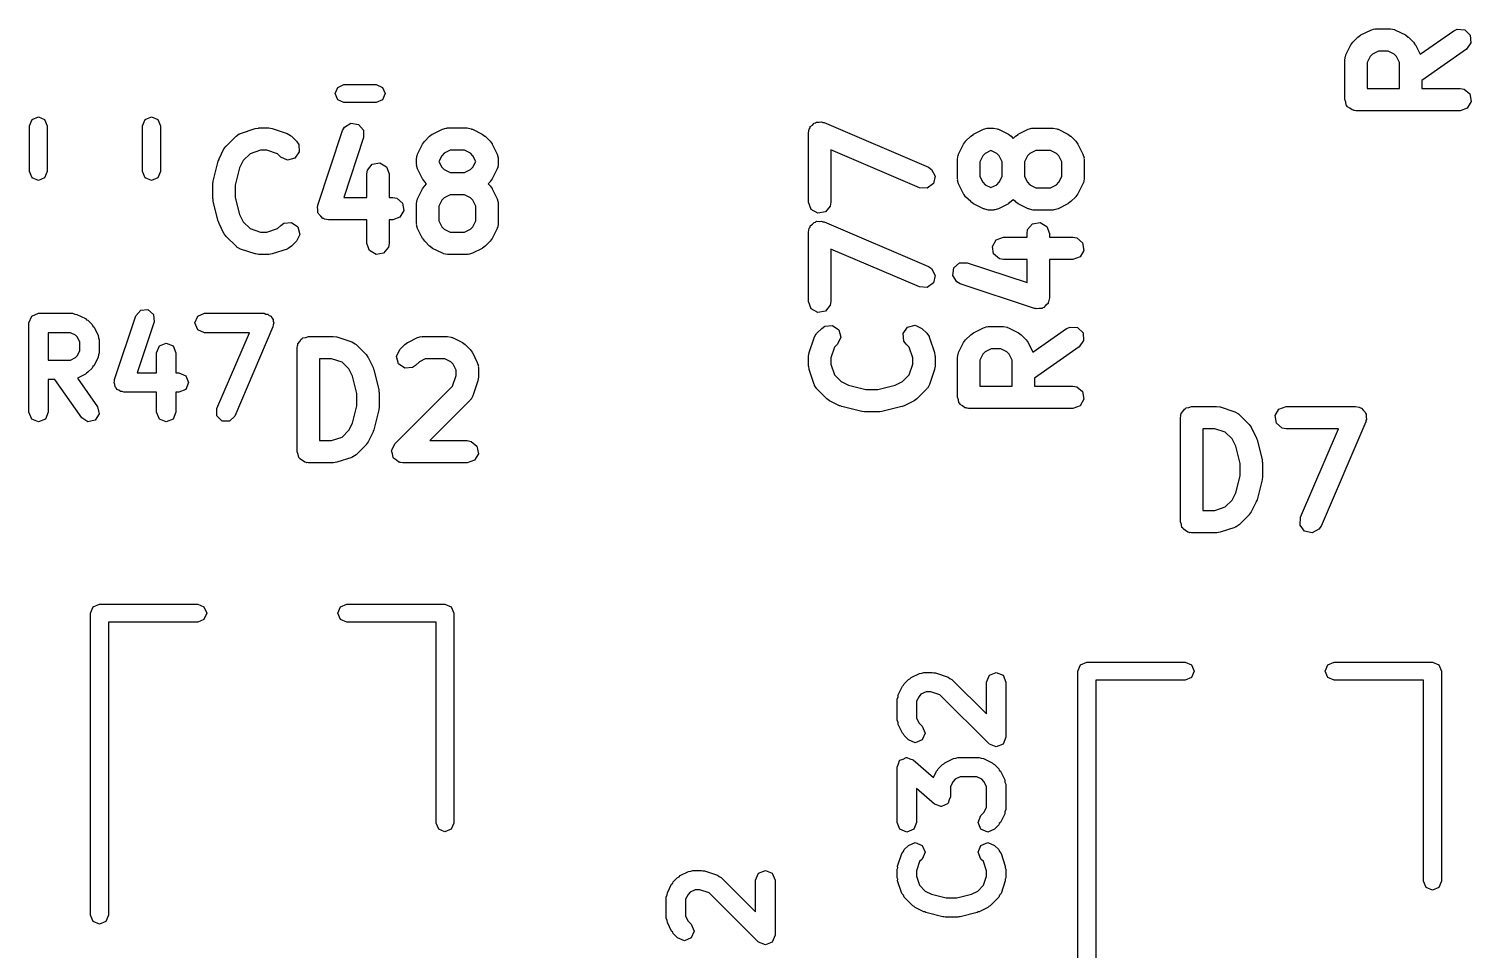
# Model space of a CAD drawing. Extents: x 72 to 186, y -144 to -85.
# Drawn here: x 131.71 to 141.39, y -106.96 to -100.78 of the extents above; entities that cross this region are included whole.
import ezdxf

# ---------------------------------------------------------------- set-up
doc = ezdxf.new("R2010")
doc.units = 0
doc.layers.add('BLACK', color=7, linetype='CONTINUOUS')

msp = doc.modelspace()

# ---------------------------------------------------------------- linework, layer by layer
at = {"layer": 'BLACK', "linetype": 'CONTINUOUS'}
for p, q in [((140.649, -100.816), (140.716, -100.783)), ((140.716, -100.783), (140.741, -100.775)), ((140.741, -100.775), (140.745, -100.777)), ((140.745, -100.777), (140.749, -100.775)), ((140.749, -100.775), (140.849, -100.775)), ((140.849, -100.775), (140.875, -100.78)), ((140.875, -100.78), (140.878, -100.782)), ((140.878, -100.782), (140.883, -100.783)), ((140.883, -100.783), (140.95, -100.816)), ((141.048, -100.946), (141.273, -100.789)), ((141.273, -100.789), (141.297, -100.778)), ((141.297, -100.778), (141.348, -100.782)), ((141.348, -100.782), (141.384, -100.818)), ((140.549, -100.95), (140.582, -100.883)), ((140.582, -100.883), (140.596, -100.865)), ((140.596, -100.864), (140.63, -100.83)), ((140.596, -100.865), (140.596, -100.864)), ((140.63, -100.83), (140.648, -100.817)), ((140.648, -100.817), (140.649, -100.816)), ((140.95, -100.816), (140.968, -100.83)), ((140.968, -100.83), (140.969, -100.83)), ((140.969, -100.83), (141.002, -100.864)), ((141.002, -100.864), (141.015, -100.882)), ((141.015, -100.882), (141.016, -100.883)), ((141.016, -100.883), (141.048, -100.946)), ((141.388, -100.869), (141.359, -100.911)), ((141.384, -100.818), (141.388, -100.869)), ((140.541, -100.983), (140.546, -100.958)), ((140.541, -101.25), (140.541, -100.983)), ((140.546, -100.958), (140.548, -100.954)), ((140.548, -100.954), (140.549, -100.95)), ((140.711, -100.961), (140.691, -101.001)), ((140.691, -101.001), (140.691, -101.175)), ((140.727, -100.945), (140.711, -100.961)), ((140.767, -100.925), (140.727, -100.945)), ((140.832, -100.925), (140.767, -100.925)), ((140.872, -100.945), (140.832, -100.925)), ((140.888, -100.961), (140.872, -100.945)), ((140.908, -101.001), (140.888, -100.961)), ((140.908, -101.175), (140.908, -101.001)), ((141.359, -100.911), (141.058, -101.122)), ((133.762, -101.21), (133.78, -101.168)), ((133.78, -101.168), (133.822, -101.15)), ((133.822, -101.15), (134.038, -101.15)), ((134.038, -101.15), (134.08, -101.168)), ((134.08, -101.168), (134.098, -101.21)), ((140.691, -101.175), (140.908, -101.175)), ((141.058, -101.122), (141.058, -101.175)), ((141.058, -101.175), (141.316, -101.175)), ((141.316, -101.175), (141.342, -101.18)), ((141.342, -101.18), (141.381, -101.212)), ((133.78, -101.252), (133.762, -101.21)), ((133.822, -101.27), (133.78, -101.252)), ((134.038, -101.27), (133.822, -101.27)), ((134.08, -101.252), (134.038, -101.27)), ((134.098, -101.21), (134.08, -101.252)), ((140.548, -101.268), (140.541, -101.25)), ((140.551, -101.287), (140.548, -101.268)), ((140.556, -101.292), (140.551, -101.287)), ((140.559, -101.298), (140.556, -101.292)), ((141.39, -101.263), (141.364, -101.307)), ((141.381, -101.212), (141.39, -101.263)), ((131.71, -101.426), (131.728, -101.384)), ((131.728, -101.384), (131.77, -101.366)), ((131.77, -101.366), (131.812, -101.384)), ((131.812, -101.384), (131.83, -101.426)), ((132.47, -101.426), (132.488, -101.384)), ((132.488, -101.384), (132.53, -101.366)), ((132.53, -101.366), (132.572, -101.384)), ((132.572, -101.384), (132.59, -101.426)), ((140.575, -101.308), (140.559, -101.298)), ((140.59, -101.32), (140.575, -101.308)), ((140.6, -101.322), (140.59, -101.32)), ((140.603, -101.324), (140.6, -101.322)), ((140.606, -101.323), (140.603, -101.324)), ((140.616, -101.325), (140.606, -101.323)), ((141.316, -101.325), (140.616, -101.325)), ((141.364, -101.307), (141.316, -101.325)), ((131.71, -101.734), (131.71, -101.426)), ((131.83, -101.426), (131.83, -101.734)), ((132.47, -101.734), (132.47, -101.426)), ((132.59, -101.426), (132.59, -101.734)), ((133.097, -101.496), (133.118, -101.481)), ((133.118, -101.481), (133.123, -101.481)), ((133.123, -101.481), (133.126, -101.478)), ((133.126, -101.478), (133.226, -101.445)), ((133.226, -101.445), (133.248, -101.442)), ((133.248, -101.442), (133.25, -101.441)), ((133.25, -101.441), (133.317, -101.441)), ((133.317, -101.441), (133.339, -101.445)), ((133.339, -101.445), (133.34, -101.445)), ((133.34, -101.445), (133.44, -101.478)), ((133.44, -101.478), (133.463, -101.491)), ((133.646, -101.959), (133.812, -101.459)), ((133.812, -101.459), (133.825, -101.436)), ((133.825, -101.436), (133.868, -101.409)), ((133.868, -101.409), (133.919, -101.417)), ((133.919, -101.417), (133.953, -101.455)), ((133.953, -101.455), (133.954, -101.506)), ((134.397, -101.496), (134.415, -101.483)), ((134.415, -101.483), (134.416, -101.482)), ((134.416, -101.482), (134.483, -101.449)), ((134.483, -101.449), (134.508, -101.442)), ((134.508, -101.442), (134.512, -101.443)), ((134.512, -101.443), (134.517, -101.441)), ((134.517, -101.441), (134.65, -101.441)), ((134.65, -101.441), (134.676, -101.446)), ((134.676, -101.446), (134.679, -101.448)), ((134.679, -101.448), (134.684, -101.449)), ((134.684, -101.449), (134.75, -101.482)), ((134.75, -101.482), (134.768, -101.496)), ((136.941, -101.473), (136.946, -101.448)), ((136.941, -101.94), (136.941, -101.473)), ((136.946, -101.448), (136.951, -101.441)), ((136.951, -101.441), (136.953, -101.432)), ((136.953, -101.432), (136.967, -101.422)), ((136.967, -101.422), (136.979, -101.408)), ((136.979, -101.408), (136.987, -101.407)), ((136.987, -101.407), (136.994, -101.402)), ((136.994, -101.402), (137.012, -101.403)), ((137.012, -101.403), (137.029, -101.399)), ((137.029, -101.399), (137.037, -101.404)), ((137.037, -101.404), (137.046, -101.404)), ((137.046, -101.404), (137.746, -101.704)), ((138.03, -101.497), (138.048, -101.484)), ((138.048, -101.484), (138.049, -101.483)), ((138.049, -101.483), (138.116, -101.45)), ((138.116, -101.45), (138.141, -101.442)), ((138.141, -101.442), (138.145, -101.443)), ((138.145, -101.443), (138.149, -101.442)), ((138.149, -101.442), (138.183, -101.442)), ((138.183, -101.442), (138.208, -101.446)), ((138.208, -101.446), (138.212, -101.449)), ((138.212, -101.449), (138.216, -101.45)), ((138.216, -101.45), (138.283, -101.483)), ((138.283, -101.483), (138.301, -101.496)), ((138.33, -101.497), (138.348, -101.484)), ((138.348, -101.484), (138.349, -101.483)), ((138.349, -101.483), (138.416, -101.45)), ((138.416, -101.45), (138.441, -101.442)), ((138.441, -101.442), (138.445, -101.443)), ((138.445, -101.443), (138.449, -101.442)), ((138.449, -101.442), (138.583, -101.442)), ((138.583, -101.442), (138.608, -101.446)), ((138.608, -101.446), (138.612, -101.449)), ((138.612, -101.449), (138.616, -101.45)), ((138.616, -101.45), (138.683, -101.483)), ((138.683, -101.483), (138.701, -101.496)), ((132.983, -101.649), (133.016, -101.582)), ((133.016, -101.582), (133.03, -101.564)), ((133.03, -101.563), (133.097, -101.496)), ((133.03, -101.564), (133.03, -101.563)), ((133.463, -101.491), (133.466, -101.494)), ((133.466, -101.494), (133.47, -101.496)), ((133.47, -101.496), (133.503, -101.53)), ((133.503, -101.53), (133.518, -101.551)), ((133.518, -101.551), (133.522, -101.602)), ((133.954, -101.506), (133.821, -101.908)), ((134.316, -101.616), (134.35, -101.549)), ((134.35, -101.549), (134.363, -101.531)), ((134.363, -101.531), (134.364, -101.53)), ((134.364, -101.53), (134.397, -101.496)), ((134.768, -101.496), (134.77, -101.496)), ((134.77, -101.496), (134.803, -101.53)), ((134.803, -101.53), (134.816, -101.548)), ((134.816, -101.548), (134.817, -101.549)), ((134.817, -101.549), (134.85, -101.616)), ((137.949, -101.616), (137.982, -101.55)), ((137.982, -101.55), (137.996, -101.532)), ((137.996, -101.53), (138.03, -101.497)), ((137.996, -101.532), (137.996, -101.53)), ((138.301, -101.496), (138.302, -101.497)), ((138.302, -101.497), (138.316, -101.511)), ((138.316, -101.511), (138.33, -101.497)), ((138.701, -101.496), (138.702, -101.497)), ((138.702, -101.497), (138.736, -101.53)), ((138.736, -101.53), (138.749, -101.549)), ((138.749, -101.549), (138.75, -101.55)), ((138.75, -101.55), (138.783, -101.616)), ((132.944, -101.798), (132.977, -101.665)), ((132.977, -101.665), (132.983, -101.653)), ((132.983, -101.653), (132.983, -101.649)), ((133.145, -101.66), (133.121, -101.709)), ((133.191, -101.615), (133.145, -101.66)), ((133.262, -101.591), (133.191, -101.615)), ((133.304, -101.591), (133.262, -101.591)), ((133.376, -101.615), (133.304, -101.591)), ((133.397, -101.636), (133.376, -101.615)), ((133.443, -101.657), (133.397, -101.636)), ((133.493, -101.644), (133.443, -101.657)), ((133.522, -101.602), (133.493, -101.644)), ((134.012, -101.684), (134.063, -101.676)), ((134.063, -101.676), (134.107, -101.701)), ((134.308, -101.649), (134.313, -101.624)), ((134.308, -101.683), (134.308, -101.649)), ((134.313, -101.624), (134.316, -101.62)), ((134.316, -101.62), (134.316, -101.616)), ((134.478, -101.627), (134.459, -101.666)), ((134.459, -101.666), (134.478, -101.705)), ((134.494, -101.611), (134.478, -101.627)), ((134.534, -101.591), (134.494, -101.611)), ((134.632, -101.591), (134.534, -101.591)), ((134.672, -101.611), (134.632, -101.591)), ((134.688, -101.627), (134.672, -101.611)), ((134.708, -101.666), (134.688, -101.627)), ((134.688, -101.705), (134.708, -101.666)), ((134.85, -101.616), (134.858, -101.641)), ((134.858, -101.641), (134.857, -101.645)), ((134.857, -101.645), (134.858, -101.649)), ((134.858, -101.649), (134.858, -101.683)), ((137.686, -101.842), (137.091, -101.587)), ((137.091, -101.587), (137.091, -101.94)), ((137.941, -101.65), (137.946, -101.624)), ((137.941, -101.783), (137.941, -101.65)), ((137.946, -101.624), (137.948, -101.621)), ((137.948, -101.621), (137.949, -101.616)), ((138.111, -101.628), (138.091, -101.668)), ((138.091, -101.668), (138.091, -101.766)), ((138.127, -101.612), (138.111, -101.628)), ((138.166, -101.592), (138.127, -101.612)), ((138.205, -101.612), (138.166, -101.592)), ((138.221, -101.628), (138.205, -101.612)), ((138.241, -101.668), (138.221, -101.628)), ((138.241, -101.766), (138.241, -101.668)), ((138.411, -101.628), (138.391, -101.668)), ((138.391, -101.668), (138.391, -101.766)), ((138.427, -101.612), (138.411, -101.628)), ((138.467, -101.592), (138.427, -101.612)), ((138.565, -101.592), (138.467, -101.592)), ((138.605, -101.612), (138.565, -101.592)), ((138.621, -101.628), (138.605, -101.612)), ((138.641, -101.668), (138.621, -101.628)), ((138.641, -101.766), (138.641, -101.668)), ((138.783, -101.616), (138.791, -101.641)), ((138.791, -101.641), (138.789, -101.646)), ((138.789, -101.646), (138.791, -101.65)), ((138.791, -101.65), (138.791, -101.783)), ((131.728, -101.776), (131.71, -101.734)), ((131.77, -101.794), (131.728, -101.776)), ((131.812, -101.776), (131.77, -101.794)), ((131.83, -101.734), (131.812, -101.776)), ((132.488, -101.776), (132.47, -101.734)), ((132.53, -101.794), (132.488, -101.776)), ((132.572, -101.776), (132.53, -101.794)), ((132.59, -101.734), (132.572, -101.776)), ((133.121, -101.709), (133.092, -101.825)), ((133.975, -101.749), (133.98, -101.724)), ((133.975, -101.908), (133.975, -101.749)), ((133.98, -101.724), (134.012, -101.684)), ((134.107, -101.701), (134.125, -101.749)), ((134.125, -101.749), (134.125, -101.908)), ((134.31, -101.687), (134.308, -101.683)), ((134.309, -101.691), (134.31, -101.687)), ((134.316, -101.716), (134.309, -101.691)), ((134.35, -101.783), (134.316, -101.716)), ((134.478, -101.705), (134.494, -101.721)), ((134.494, -101.721), (134.534, -101.741)), ((134.534, -101.741), (134.632, -101.741)), ((134.632, -101.741), (134.672, -101.721)), ((134.672, -101.721), (134.688, -101.705)), ((134.85, -101.716), (134.817, -101.783)), ((134.851, -101.712), (134.85, -101.716)), ((134.854, -101.708), (134.851, -101.712)), ((134.858, -101.683), (134.854, -101.708)), ((137.746, -101.704), (137.767, -101.719)), ((137.767, -101.719), (137.791, -101.764)), ((137.791, -101.764), (137.779, -101.814)), ((138.091, -101.766), (138.111, -101.806)), ((138.221, -101.806), (138.241, -101.766)), ((138.391, -101.766), (138.411, -101.806)), ((138.621, -101.806), (138.641, -101.766)), ((132.942, -101.816), (132.944, -101.801)), ((132.942, -101.916), (132.942, -101.816)), ((132.944, -101.801), (132.944, -101.798)), ((133.092, -101.825), (133.092, -101.907)), ((134.316, -101.916), (134.35, -101.849)), ((134.351, -101.784), (134.35, -101.783)), ((134.35, -101.849), (134.363, -101.831)), ((134.364, -101.802), (134.351, -101.784)), ((134.363, -101.831), (134.364, -101.83)), ((134.377, -101.816), (134.364, -101.802)), ((134.364, -101.83), (134.377, -101.816)), ((134.803, -101.802), (134.789, -101.816)), ((134.789, -101.816), (134.803, -101.83)), ((134.804, -101.801), (134.803, -101.802)), ((134.803, -101.83), (134.816, -101.848)), ((134.817, -101.783), (134.804, -101.801)), ((134.816, -101.848), (134.817, -101.849)), ((134.817, -101.849), (134.85, -101.916)), ((137.738, -101.845), (137.686, -101.842)), ((137.779, -101.814), (137.738, -101.845)), ((137.943, -101.788), (137.941, -101.783)), ((137.942, -101.792), (137.943, -101.788)), ((137.949, -101.817), (137.942, -101.792)), ((137.982, -101.884), (137.949, -101.817)), ((138.111, -101.806), (138.127, -101.822)), ((138.127, -101.822), (138.166, -101.841)), ((138.166, -101.841), (138.205, -101.822)), ((138.205, -101.822), (138.221, -101.806)), ((138.411, -101.806), (138.427, -101.822)), ((138.427, -101.822), (138.467, -101.842)), ((138.467, -101.842), (138.565, -101.842)), ((138.565, -101.842), (138.605, -101.822)), ((138.605, -101.822), (138.621, -101.806)), ((138.783, -101.817), (138.75, -101.884)), ((138.784, -101.812), (138.783, -101.817)), ((138.787, -101.809), (138.784, -101.812)), ((138.791, -101.783), (138.787, -101.809)), ((132.943, -101.919), (132.942, -101.916)), ((132.944, -101.934), (132.943, -101.919)), ((132.977, -102.068), (132.944, -101.934)), ((133.092, -101.907), (133.121, -102.023)), ((133.643, -101.97), (133.646, -101.965)), ((133.646, -101.99), (133.643, -101.97)), ((133.646, -101.965), (133.646, -101.959)), ((133.821, -101.908), (133.975, -101.908)), ((134.125, -101.908), (134.15, -101.908)), ((134.15, -101.908), (134.176, -101.912)), ((134.176, -101.912), (134.215, -101.945)), ((134.215, -101.945), (134.224, -101.996)), ((134.308, -101.949), (134.313, -101.924)), ((134.308, -102.083), (134.308, -101.949)), ((134.313, -101.924), (134.316, -101.92)), ((134.316, -101.92), (134.316, -101.916)), ((134.478, -101.927), (134.458, -101.967)), ((134.458, -101.967), (134.458, -102.065)), ((134.494, -101.911), (134.478, -101.927)), ((134.534, -101.891), (134.494, -101.911)), ((134.632, -101.891), (134.534, -101.891)), ((134.672, -101.911), (134.632, -101.891)), ((134.688, -101.927), (134.672, -101.911)), ((134.708, -101.967), (134.688, -101.927)), ((134.708, -102.065), (134.708, -101.967)), ((134.85, -101.916), (134.858, -101.941)), ((134.858, -101.941), (134.857, -101.945)), ((134.857, -101.945), (134.858, -101.949)), ((134.858, -101.949), (134.858, -102.083)), ((136.959, -101.988), (136.941, -101.94)), ((137.087, -101.966), (137.054, -102.005)), ((137.091, -101.94), (137.087, -101.966)), ((137.983, -101.885), (137.982, -101.884)), ((137.996, -101.903), (137.983, -101.885)), ((138.03, -101.936), (137.996, -101.903)), ((138.031, -101.937), (138.03, -101.936)), ((138.049, -101.95), (138.031, -101.937)), ((138.116, -101.984), (138.049, -101.95)), ((138.283, -101.95), (138.216, -101.984)), ((138.284, -101.949), (138.283, -101.95)), ((138.302, -101.936), (138.284, -101.949)), ((138.316, -101.923), (138.302, -101.936)), ((138.33, -101.936), (138.316, -101.923)), ((138.331, -101.937), (138.33, -101.936)), ((138.349, -101.95), (138.331, -101.937)), ((138.416, -101.984), (138.349, -101.95)), ((138.683, -101.95), (138.616, -101.984)), ((138.684, -101.949), (138.683, -101.95)), ((138.702, -101.936), (138.684, -101.949)), ((138.736, -101.903), (138.702, -101.936)), ((138.75, -101.884), (138.736, -101.902)), ((138.736, -101.902), (138.736, -101.903)), ((132.979, -102.07), (132.977, -102.068)), ((133.121, -102.023), (133.145, -102.072)), ((133.647, -102.01), (133.646, -101.99)), ((133.651, -102.015), (133.647, -102.01)), ((133.652, -102.02), (133.651, -102.015)), ((133.667, -102.033), (133.652, -102.02)), ((133.681, -102.049), (133.667, -102.033)), ((133.687, -102.049), (133.681, -102.049)), ((133.691, -102.053), (133.687, -102.049)), ((133.717, -102.058), (133.691, -102.053)), ((133.975, -102.058), (133.717, -102.058)), ((133.975, -102.216), (133.975, -102.058)), ((134.15, -102.058), (134.125, -102.058)), ((134.125, -102.058), (134.125, -102.216)), ((134.198, -102.04), (134.15, -102.058)), ((134.224, -101.996), (134.198, -102.04)), ((134.458, -102.065), (134.478, -102.105)), ((134.688, -102.105), (134.708, -102.065)), ((137.003, -102.014), (136.959, -101.988)), ((136.987, -102.074), (136.994, -102.068)), ((136.994, -102.068), (137.012, -102.069)), ((137.054, -102.005), (137.003, -102.014)), ((137.012, -102.069), (137.029, -102.066)), ((137.029, -102.066), (137.037, -102.071)), ((138.12, -101.984), (138.116, -101.984)), ((138.124, -101.987), (138.12, -101.984)), ((138.149, -101.992), (138.124, -101.987)), ((138.183, -101.992), (138.149, -101.992)), ((138.187, -101.99), (138.183, -101.992)), ((138.191, -101.991), (138.187, -101.99)), ((138.216, -101.984), (138.191, -101.991)), ((138.42, -101.984), (138.416, -101.984)), ((138.424, -101.987), (138.42, -101.984)), ((138.449, -101.992), (138.424, -101.987)), ((138.583, -101.992), (138.449, -101.992)), ((138.587, -101.99), (138.583, -101.992)), ((138.591, -101.991), (138.587, -101.99)), ((138.616, -101.984), (138.591, -101.991)), ((132.983, -102.083), (132.979, -102.07)), ((133.016, -102.15), (132.983, -102.083)), ((133.017, -102.151), (133.016, -102.15)), ((133.03, -102.169), (133.017, -102.151)), ((133.145, -102.072), (133.191, -102.117)), ((133.191, -102.117), (133.262, -102.141)), ((133.262, -102.141), (133.304, -102.141)), ((133.304, -102.141), (133.376, -102.117)), ((133.376, -102.117), (133.397, -102.096)), ((133.397, -102.096), (133.418, -102.081)), ((133.418, -102.081), (133.469, -102.077)), ((133.469, -102.077), (133.511, -102.106)), ((133.525, -102.156), (133.503, -102.202)), ((133.511, -102.106), (133.525, -102.156)), ((134.31, -102.087), (134.308, -102.083)), ((134.309, -102.091), (134.31, -102.087)), ((134.316, -102.116), (134.309, -102.091)), ((134.35, -102.183), (134.316, -102.116)), ((134.478, -102.105), (134.494, -102.121)), ((134.494, -102.121), (134.534, -102.141)), ((134.534, -102.141), (134.632, -102.141)), ((134.632, -102.141), (134.672, -102.121)), ((134.672, -102.121), (134.688, -102.105)), ((134.85, -102.116), (134.817, -102.183)), ((134.851, -102.112), (134.85, -102.116)), ((134.854, -102.108), (134.851, -102.112)), ((134.858, -102.083), (134.854, -102.108)), ((136.941, -102.14), (136.946, -102.114)), ((136.941, -102.607), (136.941, -102.14)), ((136.946, -102.114), (136.951, -102.108)), ((136.951, -102.108), (136.953, -102.099)), ((136.953, -102.099), (136.967, -102.088)), ((136.967, -102.088), (136.979, -102.075)), ((136.979, -102.075), (136.987, -102.074)), ((137.037, -102.071), (137.046, -102.071)), ((137.046, -102.071), (137.746, -102.371)), ((138.408, -102.15), (138.412, -102.124)), ((138.408, -102.175), (138.408, -102.15)), ((138.412, -102.124), (138.445, -102.085)), ((138.445, -102.085), (138.496, -102.076)), ((138.496, -102.076), (138.54, -102.102)), ((138.54, -102.102), (138.558, -102.15)), ((138.558, -102.15), (138.558, -102.175)), ((133.097, -102.236), (133.03, -102.169)), ((133.101, -102.238), (133.097, -102.236)), ((133.103, -102.241), (133.101, -102.238)), ((133.126, -102.254), (133.103, -102.241)), ((133.226, -102.287), (133.126, -102.254)), ((133.44, -102.254), (133.34, -102.287)), ((133.444, -102.251), (133.44, -102.254)), ((133.448, -102.251), (133.444, -102.251)), ((133.47, -102.236), (133.448, -102.251)), ((133.503, -102.202), (133.47, -102.236)), ((133.993, -102.264), (133.975, -102.216)), ((134.12, -102.242), (134.087, -102.281)), ((134.125, -102.216), (134.12, -102.242)), ((134.351, -102.184), (134.35, -102.183)), ((134.364, -102.202), (134.351, -102.184)), ((134.397, -102.236), (134.364, -102.202)), ((134.398, -102.236), (134.397, -102.236)), ((134.416, -102.25), (134.398, -102.236)), ((134.483, -102.283), (134.416, -102.25)), ((134.75, -102.25), (134.684, -102.283)), ((134.751, -102.249), (134.75, -102.25)), ((134.77, -102.236), (134.751, -102.249)), ((134.803, -102.202), (134.77, -102.236)), ((134.804, -102.201), (134.803, -102.202)), ((134.817, -102.183), (134.804, -102.201)), ((137.686, -102.509), (137.091, -102.254)), ((137.091, -102.254), (137.091, -102.607)), ((138.176, -102.237), (138.201, -102.193)), ((138.184, -102.287), (138.176, -102.237)), ((138.201, -102.193), (138.249, -102.175)), ((138.249, -102.175), (138.408, -102.175)), ((138.558, -102.175), (138.716, -102.175)), ((138.716, -102.175), (138.742, -102.18)), ((138.742, -102.18), (138.781, -102.212)), ((138.79, -102.263), (138.764, -102.307)), ((138.781, -102.212), (138.79, -102.263)), ((133.228, -102.287), (133.226, -102.287)), ((133.25, -102.291), (133.228, -102.287)), ((133.317, -102.291), (133.25, -102.291)), ((133.318, -102.29), (133.317, -102.291)), ((133.34, -102.287), (133.318, -102.29)), ((134.037, -102.29), (133.993, -102.264)), ((134.087, -102.281), (134.037, -102.29)), ((134.488, -102.284), (134.483, -102.283)), ((134.491, -102.287), (134.488, -102.284)), ((134.517, -102.291), (134.491, -102.287)), ((134.65, -102.291), (134.517, -102.291)), ((134.654, -102.289), (134.65, -102.291)), ((134.659, -102.291), (134.654, -102.289)), ((134.684, -102.283), (134.659, -102.291)), ((137.917, -102.381), (137.955, -102.347)), ((137.955, -102.347), (138.006, -102.346)), ((138.006, -102.346), (138.408, -102.479)), ((138.224, -102.32), (138.184, -102.287)), ((138.249, -102.325), (138.224, -102.32)), ((138.408, -102.325), (138.249, -102.325)), ((138.408, -102.479), (138.408, -102.325)), ((138.716, -102.325), (138.558, -102.325)), ((138.558, -102.325), (138.558, -102.583)), ((138.764, -102.307), (138.716, -102.325)), ((137.746, -102.371), (137.767, -102.385)), ((137.767, -102.385), (137.791, -102.431)), ((137.791, -102.431), (137.779, -102.481)), ((137.909, -102.432), (137.917, -102.381)), ((137.936, -102.475), (137.909, -102.432)), ((137.738, -102.512), (137.686, -102.509)), ((137.779, -102.481), (137.738, -102.512)), ((137.959, -102.488), (137.936, -102.475)), ((138.459, -102.654), (137.959, -102.488)), ((136.959, -102.655), (136.941, -102.607)), ((137.087, -102.632), (137.054, -102.672)), ((137.091, -102.607), (137.087, -102.632)), ((138.515, -102.649), (138.51, -102.653)), ((138.52, -102.648), (138.515, -102.649)), ((138.533, -102.633), (138.52, -102.648)), ((138.549, -102.619), (138.533, -102.633)), ((138.553, -102.609), (138.549, -102.613)), ((138.549, -102.613), (138.549, -102.619)), ((138.558, -102.583), (138.553, -102.609)), ((131.706, -102.751), (131.725, -102.705)), ((131.725, -102.705), (131.771, -102.686)), ((131.771, -102.686), (132, -102.686)), ((132, -102.686), (132.014, -102.692)), ((132.014, -102.692), (132.029, -102.693)), ((132.029, -102.693), (132.086, -102.721)), ((132.086, -102.721), (132.093, -102.729)), ((132.093, -102.729), (132.103, -102.733)), ((132.103, -102.733), (132.132, -102.762)), ((132.281, -103.13), (132.424, -102.702)), ((132.424, -102.702), (132.457, -102.664)), ((132.547, -102.743), (132.433, -103.086)), ((132.457, -102.664), (132.506, -102.661)), ((132.506, -102.661), (132.544, -102.693)), ((132.544, -102.693), (132.547, -102.743)), ((132.821, -102.751), (132.84, -102.705)), ((132.84, -102.705), (132.886, -102.686)), ((132.886, -102.686), (133.286, -102.686)), ((133.286, -102.686), (133.298, -102.691)), ((133.298, -102.691), (133.311, -102.691)), ((133.311, -102.691), (133.32, -102.7)), ((133.32, -102.7), (133.332, -102.705)), ((133.332, -102.705), (133.337, -102.717)), ((133.337, -102.717), (133.346, -102.727)), ((133.346, -102.727), (133.346, -102.739)), ((133.346, -102.739), (133.351, -102.751)), ((137.003, -102.681), (136.959, -102.655)), ((137.054, -102.672), (137.003, -102.681)), ((138.465, -102.654), (138.459, -102.654)), ((138.47, -102.657), (138.465, -102.654)), ((138.49, -102.654), (138.47, -102.657)), ((138.51, -102.653), (138.49, -102.654)), ((131.706, -103.351), (131.706, -102.751)), ((131.985, -102.816), (131.836, -102.816)), ((131.836, -102.816), (131.836, -103)), ((132.019, -102.833), (131.985, -102.816)), ((132.032, -102.846), (132.019, -102.833)), ((132.132, -102.762), (132.136, -102.772)), ((132.136, -102.772), (132.144, -102.779)), ((132.144, -102.779), (132.172, -102.836)), ((132.172, -102.836), (132.173, -102.851)), ((132.84, -102.797), (132.821, -102.751)), ((132.886, -102.816), (132.84, -102.797)), ((133.187, -102.816), (132.886, -102.816)), ((132.969, -103.325), (133.187, -102.816)), ((133.345, -102.776), (133.088, -103.376)), ((133.346, -102.763), (133.345, -102.776)), ((133.351, -102.751), (133.346, -102.763)), ((133.565, -102.848), (133.583, -102.841)), ((133.583, -102.841), (133.75, -102.841)), ((133.75, -102.841), (133.772, -102.845)), ((134.316, -102.849), (134.341, -102.842)), ((134.341, -102.842), (134.346, -102.843)), ((134.346, -102.843), (134.35, -102.841)), ((134.35, -102.841), (134.517, -102.841)), ((134.517, -102.841), (134.542, -102.846)), ((136.978, -102.85), (136.991, -102.827)), ((136.991, -102.827), (136.994, -102.824)), ((136.994, -102.824), (136.996, -102.82)), ((136.996, -102.82), (137.03, -102.787)), ((137.03, -102.787), (137.051, -102.772)), ((137.051, -102.772), (137.102, -102.768)), ((137.102, -102.768), (137.144, -102.797)), ((137.144, -102.797), (137.157, -102.847)), ((137.577, -102.821), (137.606, -102.779)), ((137.581, -102.872), (137.577, -102.821)), ((137.606, -102.779), (137.656, -102.765)), ((137.656, -102.765), (137.702, -102.787)), ((137.702, -102.787), (137.736, -102.82)), ((137.736, -102.82), (137.751, -102.842)), ((137.751, -102.842), (137.751, -102.846)), ((137.996, -102.864), (138.03, -102.83)), ((138.03, -102.83), (138.048, -102.817)), ((138.048, -102.817), (138.049, -102.816)), ((138.049, -102.816), (138.116, -102.783)), ((138.116, -102.783), (138.141, -102.775)), ((138.141, -102.775), (138.145, -102.777)), ((138.145, -102.777), (138.149, -102.775)), ((138.149, -102.775), (138.249, -102.775)), ((138.249, -102.775), (138.275, -102.78)), ((138.275, -102.78), (138.278, -102.782)), ((138.278, -102.782), (138.283, -102.783)), ((138.283, -102.783), (138.35, -102.816)), ((138.35, -102.816), (138.368, -102.83)), ((138.368, -102.83), (138.369, -102.83)), ((138.369, -102.83), (138.402, -102.864)), ((138.448, -102.946), (138.673, -102.789)), ((138.673, -102.789), (138.697, -102.778)), ((138.697, -102.778), (138.748, -102.782)), ((138.748, -102.782), (138.784, -102.818)), ((138.784, -102.818), (138.788, -102.869)), ((132.049, -102.88), (132.032, -102.846)), ((132.032, -102.969), (132.049, -102.935)), ((132.049, -102.935), (132.049, -102.88)), ((132.173, -102.851), (132.179, -102.865)), ((132.179, -102.865), (132.179, -102.951)), ((132.564, -102.951), (132.583, -102.905)), ((132.583, -102.905), (132.629, -102.886)), ((132.629, -102.886), (132.675, -102.905)), ((132.675, -102.905), (132.694, -102.951)), ((133.508, -102.916), (133.51, -102.906)), ((133.508, -103.616), (133.508, -102.916)), ((133.509, -102.903), (133.511, -102.9)), ((133.51, -102.906), (133.509, -102.903)), ((133.511, -102.9), (133.513, -102.89)), ((133.513, -102.89), (133.525, -102.875)), ((133.525, -102.875), (133.535, -102.859)), ((133.535, -102.859), (133.541, -102.856)), ((133.541, -102.856), (133.546, -102.851)), ((133.546, -102.851), (133.565, -102.848)), ((133.772, -102.845), (133.774, -102.845)), ((133.774, -102.845), (133.874, -102.878)), ((133.874, -102.878), (133.897, -102.891)), ((133.897, -102.891), (133.899, -102.894)), ((133.899, -102.894), (133.903, -102.896)), ((133.903, -102.896), (133.97, -102.963)), ((134.175, -102.976), (134.197, -102.93)), ((134.197, -102.93), (134.23, -102.896)), ((134.23, -102.896), (134.249, -102.883)), ((134.249, -102.883), (134.25, -102.882)), ((134.25, -102.882), (134.316, -102.849)), ((134.542, -102.846), (134.546, -102.848)), ((134.546, -102.848), (134.55, -102.849)), ((134.55, -102.849), (134.617, -102.882)), ((134.617, -102.882), (134.635, -102.896)), ((134.635, -102.896), (134.636, -102.896)), ((134.636, -102.896), (134.67, -102.93)), ((134.67, -102.93), (134.683, -102.948)), ((136.945, -102.95), (136.978, -102.85)), ((137.115, -102.914), (137.091, -102.986)), ((137.136, -102.893), (137.115, -102.914)), ((137.157, -102.847), (137.136, -102.893)), ((137.596, -102.893), (137.581, -102.872)), ((137.617, -102.914), (137.596, -102.893)), ((137.641, -102.986), (137.617, -102.914)), ((137.751, -102.846), (137.754, -102.85)), ((137.754, -102.85), (137.787, -102.95)), ((137.949, -102.95), (137.982, -102.883)), ((137.982, -102.883), (137.996, -102.865)), ((137.996, -102.865), (137.996, -102.864)), ((138.167, -102.925), (138.127, -102.945)), ((138.232, -102.925), (138.167, -102.925)), ((138.272, -102.945), (138.232, -102.925)), ((138.402, -102.864), (138.415, -102.882)), ((138.415, -102.882), (138.416, -102.883)), ((138.416, -102.883), (138.448, -102.946)), ((138.759, -102.911), (138.458, -103.122)), ((138.788, -102.869), (138.759, -102.911)), ((131.836, -103), (131.985, -103)), ((131.985, -103), (132.019, -102.983)), ((132.019, -102.983), (132.032, -102.969)), ((132.144, -103.037), (132.136, -103.044)), ((132.172, -102.98), (132.144, -103.037)), ((132.173, -102.965), (132.172, -102.98)), ((132.179, -102.951), (132.173, -102.965)), ((132.564, -103.086), (132.564, -102.951)), ((132.694, -102.951), (132.694, -103.086)), ((133.738, -102.991), (133.658, -102.991)), ((133.658, -102.991), (133.658, -103.541)), ((133.809, -103.015), (133.738, -102.991)), ((133.855, -103.06), (133.809, -103.015)), ((133.97, -102.963), (133.983, -102.981)), ((133.983, -102.981), (133.984, -102.982)), ((133.984, -102.982), (134.017, -103.049)), ((134.189, -103.026), (134.175, -102.976)), ((134.231, -103.055), (134.189, -103.026)), ((134.303, -103.036), (134.282, -103.051)), ((134.328, -103.011), (134.303, -103.036)), ((134.368, -102.991), (134.328, -103.011)), ((134.499, -102.991), (134.368, -102.991)), ((134.539, -103.011), (134.499, -102.991)), ((134.555, -103.027), (134.539, -103.011)), ((134.575, -103.067), (134.555, -103.027)), ((134.683, -102.948), (134.684, -102.949)), ((134.684, -102.949), (134.717, -103.016)), ((134.717, -103.016), (134.725, -103.041)), ((136.941, -102.973), (136.945, -102.951)), ((136.941, -103.04), (136.941, -102.973)), ((136.945, -102.951), (136.945, -102.95)), ((137.091, -102.986), (137.091, -103.028)), ((137.091, -103.028), (137.115, -103.099)), ((137.617, -103.099), (137.641, -103.028)), ((137.641, -103.028), (137.641, -102.986)), ((137.787, -102.95), (137.79, -102.972)), ((137.79, -102.972), (137.791, -102.973)), ((137.791, -102.973), (137.791, -103.04)), ((137.941, -102.983), (137.946, -102.958)), ((137.941, -103.25), (137.941, -102.983)), ((137.946, -102.958), (137.948, -102.954)), ((137.948, -102.954), (137.949, -102.95)), ((138.111, -102.961), (138.091, -103.001)), ((138.091, -103.001), (138.091, -103.175)), ((138.127, -102.945), (138.111, -102.961)), ((138.288, -102.961), (138.272, -102.945)), ((138.308, -103.001), (138.288, -102.961)), ((138.308, -103.175), (138.308, -103.001)), ((131.88, -103.13), (131.836, -103.13)), ((131.836, -103.13), (131.836, -103.351)), ((132.061, -103.388), (131.88, -103.13)), ((132.086, -103.095), (132.033, -103.121)), ((132.033, -103.121), (132.168, -103.314)), ((132.093, -103.087), (132.086, -103.095)), ((132.103, -103.082), (132.093, -103.087)), ((132.132, -103.054), (132.103, -103.082)), ((132.136, -103.044), (132.132, -103.054)), ((132.282, -103.141), (132.281, -103.13)), ((132.433, -103.086), (132.564, -103.086)), ((132.694, -103.086), (132.714, -103.086)), ((132.714, -103.086), (132.76, -103.105)), ((132.76, -103.105), (132.779, -103.151)), ((133.879, -103.109), (133.855, -103.06)), ((133.908, -103.225), (133.879, -103.109)), ((134.017, -103.049), (134.021, -103.062)), ((134.021, -103.062), (134.023, -103.065)), ((134.023, -103.065), (134.056, -103.198)), ((134.282, -103.051), (134.231, -103.055)), ((134.551, -103.176), (134.575, -103.104)), ((134.575, -103.104), (134.575, -103.067)), ((134.725, -103.116), (134.721, -103.138)), ((134.725, -103.041), (134.723, -103.045)), ((134.723, -103.045), (134.725, -103.049)), ((134.725, -103.049), (134.725, -103.116)), ((136.942, -103.042), (136.941, -103.04)), ((136.945, -103.064), (136.942, -103.042)), ((136.978, -103.164), (136.945, -103.064)), ((137.115, -103.099), (137.16, -103.145)), ((137.572, -103.145), (137.617, -103.099)), ((137.787, -103.064), (137.754, -103.164)), ((137.791, -103.04), (137.787, -103.062)), ((137.787, -103.062), (137.787, -103.064)), ((138.458, -103.122), (138.458, -103.175)), ((132.278, -103.151), (132.282, -103.141)), ((132.284, -103.165), (132.278, -103.151)), ((132.285, -103.18), (132.284, -103.165)), ((132.293, -103.187), (132.285, -103.18)), ((132.297, -103.197), (132.293, -103.187)), ((132.311, -103.203), (132.297, -103.197)), ((132.322, -103.212), (132.311, -103.203)), ((132.333, -103.212), (132.322, -103.212)), ((132.343, -103.216), (132.333, -103.212)), ((132.564, -103.216), (132.343, -103.216)), ((132.564, -103.351), (132.564, -103.216)), ((132.714, -103.216), (132.694, -103.216)), ((132.694, -103.216), (132.694, -103.351)), ((132.76, -103.197), (132.714, -103.216)), ((132.779, -103.151), (132.76, -103.197)), ((133.908, -103.307), (133.908, -103.225)), ((134.056, -103.198), (134.057, -103.213)), ((134.057, -103.213), (134.058, -103.216)), ((134.058, -103.216), (134.058, -103.316)), ((134.164, -103.563), (134.551, -103.176)), ((134.721, -103.14), (134.688, -103.24)), ((134.721, -103.138), (134.721, -103.14)), ((136.981, -103.167), (136.978, -103.164)), ((136.981, -103.172), (136.981, -103.167)), ((136.996, -103.193), (136.981, -103.172)), ((137.063, -103.26), (136.996, -103.193)), ((137.16, -103.145), (137.209, -103.169)), ((137.209, -103.169), (137.325, -103.198)), ((137.325, -103.198), (137.407, -103.198)), ((137.407, -103.198), (137.523, -103.169)), ((137.523, -103.169), (137.572, -103.145)), ((137.736, -103.193), (137.669, -103.26)), ((137.738, -103.189), (137.736, -103.193)), ((137.741, -103.187), (137.738, -103.189)), ((137.754, -103.164), (137.741, -103.187)), ((138.091, -103.175), (138.308, -103.175)), ((138.458, -103.175), (138.716, -103.175)), ((138.716, -103.175), (138.742, -103.18)), ((138.742, -103.18), (138.781, -103.212)), ((138.781, -103.212), (138.79, -103.263)), ((132.168, -103.314), (132.178, -103.362)), ((132.968, -103.375), (132.969, -103.325)), ((133.879, -103.423), (133.908, -103.307)), ((134.058, -103.316), (134.056, -103.331)), ((134.67, -103.269), (134.398, -103.541)), ((134.672, -103.265), (134.67, -103.269)), ((134.675, -103.263), (134.672, -103.265)), ((134.688, -103.24), (134.675, -103.263)), ((137.064, -103.26), (137.063, -103.26)), ((137.082, -103.274), (137.064, -103.26)), ((137.149, -103.307), (137.082, -103.274)), ((137.153, -103.307), (137.149, -103.307)), ((137.165, -103.313), (137.153, -103.307)), ((137.298, -103.346), (137.165, -103.313)), ((137.568, -103.313), (137.434, -103.346)), ((137.57, -103.311), (137.568, -103.313)), ((137.583, -103.307), (137.57, -103.311)), ((137.65, -103.274), (137.583, -103.307)), ((137.651, -103.273), (137.65, -103.274)), ((137.669, -103.26), (137.651, -103.273)), ((137.948, -103.268), (137.941, -103.25)), ((137.951, -103.287), (137.948, -103.268)), ((137.956, -103.292), (137.951, -103.287)), ((137.959, -103.298), (137.956, -103.292)), ((137.975, -103.308), (137.959, -103.298)), ((137.99, -103.32), (137.975, -103.308)), ((138, -103.322), (137.99, -103.32)), ((138.003, -103.324), (138, -103.322)), ((138.006, -103.323), (138.003, -103.324)), ((138.016, -103.325), (138.006, -103.323)), ((138.716, -103.325), (138.016, -103.325)), ((138.764, -103.307), (138.716, -103.325)), ((138.79, -103.263), (138.764, -103.307)), ((139.465, -103.329), (139.471, -103.326)), ((139.471, -103.326), (139.476, -103.321)), ((139.476, -103.321), (139.495, -103.318)), ((139.495, -103.318), (139.513, -103.311)), ((139.513, -103.311), (139.68, -103.311)), ((139.68, -103.311), (139.702, -103.315)), ((139.702, -103.315), (139.704, -103.315)), ((139.704, -103.315), (139.804, -103.348)), ((140.098, -103.329), (140.147, -103.311)), ((140.147, -103.311), (140.613, -103.311)), ((140.613, -103.311), (140.639, -103.316)), ((140.639, -103.316), (140.646, -103.321)), ((140.646, -103.321), (140.654, -103.323)), ((140.654, -103.323), (140.665, -103.337)), ((131.725, -103.397), (131.706, -103.351)), ((131.771, -103.416), (131.725, -103.397)), ((131.817, -103.397), (131.771, -103.416)), ((131.836, -103.351), (131.817, -103.397)), ((132.103, -103.415), (132.061, -103.388)), ((132.152, -103.404), (132.103, -103.415)), ((132.178, -103.362), (132.152, -103.404)), ((132.583, -103.397), (132.564, -103.351)), ((132.629, -103.416), (132.583, -103.397)), ((132.675, -103.397), (132.629, -103.416)), ((132.694, -103.351), (132.675, -103.397)), ((133.003, -103.411), (132.968, -103.375)), ((133.053, -103.411), (133.003, -103.411)), ((133.088, -103.376), (133.053, -103.411)), ((133.855, -103.472), (133.879, -103.423)), ((134.056, -103.334), (134.023, -103.468)), ((134.056, -103.331), (134.056, -103.334)), ((137.301, -103.346), (137.298, -103.346)), ((137.316, -103.348), (137.301, -103.346)), ((137.416, -103.348), (137.316, -103.348)), ((137.419, -103.347), (137.416, -103.348)), ((137.434, -103.346), (137.419, -103.347)), ((139.438, -103.386), (139.44, -103.376)), ((139.438, -104.086), (139.438, -103.386)), ((139.439, -103.373), (139.441, -103.37)), ((139.44, -103.376), (139.439, -103.373)), ((139.441, -103.37), (139.443, -103.36)), ((139.443, -103.36), (139.455, -103.345)), ((139.455, -103.345), (139.465, -103.329)), ((139.804, -103.348), (139.827, -103.361)), ((139.827, -103.361), (139.829, -103.364)), ((139.829, -103.364), (139.833, -103.366)), ((139.833, -103.366), (139.9, -103.433)), ((140.073, -103.373), (140.098, -103.329)), ((140.082, -103.424), (140.073, -103.373)), ((140.121, -103.457), (140.082, -103.424)), ((140.682, -103.416), (140.382, -104.116)), ((140.665, -103.337), (140.678, -103.349)), ((140.678, -103.349), (140.68, -103.357)), ((140.68, -103.357), (140.685, -103.364)), ((140.683, -103.407), (140.682, -103.416)), ((140.687, -103.399), (140.683, -103.407)), ((140.685, -103.364), (140.684, -103.382)), ((140.684, -103.382), (140.687, -103.399)), ((133.738, -103.541), (133.809, -103.517)), ((133.809, -103.517), (133.855, -103.472)), ((134.017, -103.483), (133.984, -103.55)), ((134.023, -103.468), (134.017, -103.479)), ((134.017, -103.479), (134.017, -103.483)), ((139.668, -103.461), (139.588, -103.461)), ((139.588, -103.461), (139.588, -104.011)), ((139.739, -103.485), (139.668, -103.461)), ((139.785, -103.53), (139.739, -103.485)), ((139.9, -103.433), (139.913, -103.451)), ((139.913, -103.451), (139.914, -103.452)), ((139.914, -103.452), (139.947, -103.519)), ((139.947, -103.519), (139.951, -103.532)), ((140.147, -103.461), (140.121, -103.457)), ((140.5, -103.461), (140.147, -103.461)), ((140.244, -104.056), (140.5, -103.461)), ((133.515, -103.634), (133.508, -103.616)), ((133.658, -103.541), (133.738, -103.541)), ((133.97, -103.569), (133.903, -103.636)), ((133.984, -103.55), (133.97, -103.568)), ((133.97, -103.568), (133.97, -103.569)), ((134.142, -103.609), (134.143, -103.606)), ((134.148, -103.631), (134.142, -103.609)), ((134.143, -103.603), (134.154, -103.583)), ((134.143, -103.606), (134.143, -103.603)), ((134.154, -103.583), (134.164, -103.563)), ((134.398, -103.541), (134.65, -103.541)), ((134.65, -103.541), (134.676, -103.546)), ((134.676, -103.546), (134.715, -103.579)), ((134.715, -103.579), (134.724, -103.629)), ((139.809, -103.579), (139.785, -103.53)), ((139.838, -103.695), (139.809, -103.579)), ((139.951, -103.532), (139.953, -103.535)), ((139.953, -103.535), (139.986, -103.668)), ((133.518, -103.654), (133.515, -103.634)), ((133.524, -103.658), (133.518, -103.654)), ((133.526, -103.664), (133.524, -103.658)), ((133.543, -103.674), (133.526, -103.664)), ((133.558, -103.687), (133.543, -103.674)), ((133.567, -103.688), (133.558, -103.687)), ((133.57, -103.69), (133.567, -103.688)), ((133.574, -103.689), (133.57, -103.69)), ((133.583, -103.691), (133.574, -103.689)), ((133.75, -103.691), (133.583, -103.691)), ((133.752, -103.69), (133.75, -103.691)), ((133.774, -103.687), (133.752, -103.69)), ((133.874, -103.654), (133.774, -103.687)), ((133.877, -103.651), (133.874, -103.654)), ((133.882, -103.651), (133.877, -103.651)), ((133.903, -103.636), (133.882, -103.651)), ((134.152, -103.654), (134.148, -103.631)), ((134.154, -103.656), (134.152, -103.654)), ((134.155, -103.659), (134.154, -103.656)), ((134.174, -103.672), (134.155, -103.659)), ((134.191, -103.687), (134.174, -103.672)), ((134.196, -103.687), (134.191, -103.687)), ((134.197, -103.688), (134.196, -103.687)), ((134.201, -103.688), (134.197, -103.688)), ((134.217, -103.691), (134.201, -103.688)), ((134.65, -103.691), (134.217, -103.691)), ((134.698, -103.673), (134.65, -103.691)), ((134.724, -103.629), (134.698, -103.673)), ((139.838, -103.777), (139.838, -103.695)), ((139.986, -103.668), (139.987, -103.683)), ((139.987, -103.683), (139.988, -103.686)), ((139.988, -103.686), (139.988, -103.786)), ((139.809, -103.893), (139.838, -103.777)), ((139.986, -103.804), (139.953, -103.938)), ((139.988, -103.786), (139.986, -103.801)), ((139.986, -103.801), (139.986, -103.804)), ((139.785, -103.942), (139.809, -103.893)), ((139.668, -104.011), (139.739, -103.987)), ((139.739, -103.987), (139.785, -103.942)), ((139.947, -103.953), (139.914, -104.02)), ((139.953, -103.938), (139.947, -103.949)), ((139.947, -103.949), (139.947, -103.953)), ((139.445, -104.104), (139.438, -104.086)), ((139.588, -104.011), (139.668, -104.011)), ((139.9, -104.039), (139.833, -104.106)), ((139.914, -104.02), (139.9, -104.038)), ((139.9, -104.038), (139.9, -104.039)), ((140.242, -104.108), (140.244, -104.056)), ((139.448, -104.124), (139.445, -104.104)), ((139.454, -104.128), (139.448, -104.124)), ((139.456, -104.134), (139.454, -104.128)), ((139.473, -104.144), (139.456, -104.134)), ((139.488, -104.157), (139.473, -104.144)), ((139.497, -104.158), (139.488, -104.157)), ((139.5, -104.16), (139.497, -104.158)), ((139.504, -104.159), (139.5, -104.16)), ((139.513, -104.161), (139.504, -104.159)), ((139.68, -104.161), (139.513, -104.161)), ((139.682, -104.16), (139.68, -104.161)), ((139.704, -104.157), (139.682, -104.16)), ((139.804, -104.124), (139.704, -104.157)), ((139.807, -104.121), (139.804, -104.124)), ((139.812, -104.121), (139.807, -104.121)), ((139.833, -104.106), (139.812, -104.121)), ((140.272, -104.149), (140.242, -104.108)), ((140.322, -104.161), (140.272, -104.149)), ((140.368, -104.137), (140.322, -104.161)), ((140.382, -104.116), (140.368, -104.137)), ((132.12, -104.7), (132.138, -104.658)), ((132.138, -104.658), (132.18, -104.64)), ((132.18, -104.64), (132.84, -104.64)), ((132.84, -104.64), (132.882, -104.658)), ((132.882, -104.658), (132.9, -104.7)), ((133.78, -104.7), (133.798, -104.658)), ((133.798, -104.658), (133.84, -104.64)), ((133.84, -104.64), (134.5, -104.64)), ((134.5, -104.64), (134.542, -104.658)), ((134.542, -104.658), (134.56, -104.7)), ((132.12, -106.73), (132.12, -104.7)), ((132.84, -104.76), (132.24, -104.76)), ((132.24, -104.76), (132.24, -106.73)), ((132.882, -104.742), (132.84, -104.76)), ((132.9, -104.7), (132.882, -104.742)), ((133.798, -104.742), (133.78, -104.7)), ((133.84, -104.76), (133.798, -104.742)), ((134.44, -104.76), (133.84, -104.76)), ((134.44, -106.11), (134.44, -104.76)), ((134.56, -104.7), (134.56, -106.11)), ((138.75, -105.09), (138.768, -105.048)), ((138.768, -105.048), (138.81, -105.03)), ((138.81, -105.03), (139.47, -105.03)), ((139.47, -105.03), (139.512, -105.048)), ((139.512, -105.048), (139.53, -105.09)), ((140.41, -105.09), (140.428, -105.048)), ((140.428, -105.048), (140.47, -105.03)), ((140.47, -105.03), (141.13, -105.03)), ((141.13, -105.03), (141.172, -105.048)), ((141.172, -105.048), (141.19, -105.09)), ((137.583, -105.174), (137.612, -105.145)), ((137.612, -105.145), (137.622, -105.141)), ((137.622, -105.141), (137.629, -105.133)), ((137.629, -105.133), (137.686, -105.105)), ((137.686, -105.105), (137.701, -105.104)), ((137.701, -105.104), (137.715, -105.098)), ((137.715, -105.098), (137.772, -105.098)), ((137.772, -105.098), (137.782, -105.102)), ((137.782, -105.102), (137.793, -105.101)), ((137.793, -105.101), (137.879, -105.13)), ((137.879, -105.13), (137.89, -105.14)), ((137.89, -105.14), (137.904, -105.145)), ((137.904, -105.145), (138.136, -105.377)), ((138.136, -105.163), (138.155, -105.117)), ((138.136, -105.377), (138.136, -105.163)), ((138.155, -105.117), (138.201, -105.098)), ((138.201, -105.098), (138.247, -105.117)), ((138.247, -105.117), (138.266, -105.163)), ((138.266, -105.163), (138.266, -105.534)), ((138.75, -107.12), (138.75, -105.09)), ((139.47, -105.15), (138.87, -105.15)), ((138.87, -105.15), (138.87, -107.12)), ((139.512, -105.132), (139.47, -105.15)), ((139.53, -105.09), (139.512, -105.132)), ((140.428, -105.132), (140.41, -105.09)), ((140.47, -105.15), (140.428, -105.132)), ((141.07, -105.15), (140.47, -105.15)), ((141.07, -106.5), (141.07, -105.15)), ((141.19, -105.09), (141.19, -106.5)), ((137.536, -105.277), (137.542, -105.263)), ((137.542, -105.263), (137.543, -105.248)), ((137.543, -105.248), (137.571, -105.191)), ((137.571, -105.191), (137.579, -105.184)), ((137.579, -105.184), (137.583, -105.174)), ((137.683, -105.259), (137.666, -105.292)), ((137.696, -105.245), (137.683, -105.259)), ((137.73, -105.228), (137.696, -105.245)), ((137.762, -105.228), (137.73, -105.228)), ((137.823, -105.248), (137.762, -105.228)), ((138.155, -105.58), (137.823, -105.248)), ((137.536, -105.42), (137.536, -105.277)), ((137.666, -105.292), (137.666, -105.405)), ((137.542, -105.434), (137.536, -105.42)), ((137.543, -105.449), (137.542, -105.434)), ((137.571, -105.506), (137.543, -105.449)), ((137.666, -105.405), (137.683, -105.439)), ((137.683, -105.439), (137.704, -105.46)), ((137.579, -105.513), (137.571, -105.506)), ((137.583, -105.523), (137.579, -105.513)), ((137.612, -105.552), (137.583, -105.523)), ((137.658, -105.571), (137.612, -105.552)), ((137.704, -105.552), (137.658, -105.571)), ((137.704, -105.46), (137.723, -105.506)), ((137.723, -105.506), (137.704, -105.552)), ((138.266, -105.534), (138.247, -105.58)), ((138.201, -105.599), (138.155, -105.58)), ((138.247, -105.58), (138.201, -105.599)), ((137.536, -105.734), (137.545, -105.713)), ((137.536, -106.106), (137.536, -105.734)), ((137.545, -105.713), (137.552, -105.691)), ((137.552, -105.691), (137.554, -105.69)), ((137.554, -105.69), (137.555, -105.688)), ((137.555, -105.688), (137.576, -105.68)), ((137.576, -105.68), (137.596, -105.669)), ((137.596, -105.669), (137.599, -105.67)), ((137.599, -105.67), (137.601, -105.669)), ((137.601, -105.669), (137.622, -105.678)), ((137.622, -105.678), (137.644, -105.685)), ((137.644, -105.685), (137.779, -105.804)), ((137.808, -105.755), (137.812, -105.745)), ((137.812, -105.745), (137.841, -105.717)), ((137.841, -105.717), (137.85, -105.713)), ((137.85, -105.713), (137.857, -105.705)), ((137.857, -105.705), (137.915, -105.676)), ((137.915, -105.676), (137.93, -105.675)), ((137.93, -105.675), (137.944, -105.669)), ((137.944, -105.669), (138.087, -105.669)), ((138.087, -105.669), (138.101, -105.675)), ((138.101, -105.675), (138.116, -105.676)), ((138.116, -105.676), (138.173, -105.705)), ((138.173, -105.705), (138.18, -105.713)), ((138.18, -105.713), (138.19, -105.717)), ((138.19, -105.717), (138.218, -105.745)), ((138.218, -105.745), (138.222, -105.755)), ((137.779, -105.804), (137.8, -105.762)), ((137.8, -105.762), (137.808, -105.755)), ((137.911, -105.83), (137.894, -105.864)), ((137.925, -105.816), (137.911, -105.83)), ((137.959, -105.799), (137.925, -105.816)), ((138.071, -105.799), (137.959, -105.799)), ((138.105, -105.816), (138.071, -105.799)), ((138.119, -105.83), (138.105, -105.816)), ((138.136, -105.864), (138.119, -105.83)), ((138.222, -105.755), (138.23, -105.762)), ((138.23, -105.762), (138.259, -105.82)), ((138.259, -105.82), (138.26, -105.835)), ((138.26, -105.835), (138.266, -105.849)), ((137.787, -105.983), (137.666, -105.878)), ((137.666, -105.878), (137.666, -106.106)), ((137.894, -105.934), (137.886, -105.955)), ((137.894, -105.864), (137.894, -105.934)), ((138.136, -106.005), (138.136, -105.864)), ((138.266, -105.849), (138.266, -106.02)), ((137.808, -105.991), (137.787, -105.983)), ((137.829, -105.999), (137.808, -105.991)), ((137.832, -105.998), (137.829, -105.999)), ((137.834, -105.999), (137.832, -105.998)), ((137.854, -105.989), (137.834, -105.999)), ((137.875, -105.98), (137.854, -105.989)), ((137.876, -105.978), (137.875, -105.98)), ((137.878, -105.977), (137.876, -105.978)), ((137.886, -105.955), (137.878, -105.977)), ((138.098, -106.06), (138.119, -106.039)), ((138.119, -106.039), (138.136, -106.005)), ((138.26, -106.034), (138.259, -106.049)), ((138.266, -106.02), (138.26, -106.034)), ((134.458, -106.152), (134.44, -106.11)), ((134.56, -106.11), (134.542, -106.152)), ((137.555, -106.152), (137.536, -106.106)), ((137.666, -106.106), (137.647, -106.152)), ((138.079, -106.106), (138.098, -106.06)), ((138.098, -106.152), (138.079, -106.106)), ((138.218, -106.123), (138.19, -106.152)), ((138.222, -106.113), (138.218, -106.123)), ((138.23, -106.106), (138.222, -106.113)), ((138.259, -106.049), (138.23, -106.106)), ((134.5, -106.17), (134.458, -106.152)), ((134.542, -106.152), (134.5, -106.17)), ((137.601, -106.171), (137.555, -106.152)), ((137.647, -106.152), (137.601, -106.171)), ((138.144, -106.171), (138.098, -106.152)), ((138.19, -106.152), (138.144, -106.171)), ((137.539, -106.399), (137.568, -106.314)), ((137.568, -106.314), (137.578, -106.302)), ((137.578, -106.302), (137.583, -106.288)), ((137.583, -106.288), (137.612, -106.26)), ((137.612, -106.26), (137.658, -106.241)), ((137.658, -106.241), (137.704, -106.26)), ((137.704, -106.26), (137.723, -106.306)), ((137.723, -106.306), (137.704, -106.352)), ((138.079, -106.306), (138.098, -106.26)), ((138.098, -106.352), (138.079, -106.306)), ((138.098, -106.26), (138.144, -106.241)), ((138.144, -106.241), (138.19, -106.26)), ((138.19, -106.26), (138.218, -106.288)), ((138.218, -106.288), (138.224, -106.302)), ((138.224, -106.302), (138.234, -106.314)), ((138.234, -106.314), (138.262, -106.399)), ((137.536, -106.42), (137.54, -106.41)), ((137.536, -106.477), (137.536, -106.42)), ((137.54, -106.41), (137.539, -106.399)), ((137.686, -106.369), (137.666, -106.431)), ((137.704, -106.352), (137.686, -106.369)), ((138.115, -106.369), (138.098, -106.352)), ((138.136, -106.431), (138.115, -106.369)), ((138.262, -106.399), (138.262, -106.41)), ((138.262, -106.41), (138.266, -106.42)), ((138.266, -106.42), (138.266, -106.477)), ((135.993, -106.578), (136.021, -106.521)), ((136.021, -106.521), (136.029, -106.514)), ((136.029, -106.514), (136.033, -106.504)), ((136.033, -106.504), (136.062, -106.475)), ((136.062, -106.475), (136.072, -106.471)), ((136.072, -106.471), (136.079, -106.463)), ((136.079, -106.463), (136.136, -106.435)), ((136.136, -106.435), (136.151, -106.434)), ((136.151, -106.434), (136.165, -106.428)), ((136.165, -106.428), (136.222, -106.428)), ((136.222, -106.428), (136.232, -106.432)), ((136.232, -106.432), (136.243, -106.431)), ((136.243, -106.431), (136.329, -106.46)), ((136.329, -106.46), (136.34, -106.47)), ((136.34, -106.47), (136.354, -106.475)), ((136.354, -106.475), (136.586, -106.707)), ((136.586, -106.493), (136.605, -106.447)), ((136.586, -106.707), (136.586, -106.493)), ((136.605, -106.447), (136.651, -106.428)), ((136.651, -106.428), (136.697, -106.447)), ((136.697, -106.447), (136.716, -106.493)), ((136.716, -106.493), (136.716, -106.864)), ((137.54, -106.487), (137.536, -106.477)), ((137.539, -106.498), (137.54, -106.487)), ((137.568, -106.583), (137.539, -106.498)), ((137.666, -106.431), (137.666, -106.467)), ((137.666, -106.467), (137.686, -106.528)), ((138.115, -106.528), (138.136, -106.467)), ((138.136, -106.467), (138.136, -106.431)), ((138.262, -106.498), (138.234, -106.583)), ((138.266, -106.477), (138.262, -106.487)), ((138.262, -106.487), (138.262, -106.498)), ((141.088, -106.542), (141.07, -106.5)), ((141.19, -106.5), (141.172, -106.542)), ((135.986, -106.607), (135.992, -106.593)), ((135.986, -106.75), (135.986, -106.607)), ((135.992, -106.593), (135.993, -106.578)), ((136.133, -106.589), (136.116, -106.622)), ((136.146, -106.575), (136.133, -106.589)), ((136.18, -106.558), (136.146, -106.575)), ((136.212, -106.558), (136.18, -106.558)), ((136.273, -106.578), (136.212, -106.558)), ((136.605, -106.91), (136.273, -106.578)), ((137.578, -106.595), (137.568, -106.583)), ((137.583, -106.609), (137.578, -106.595)), ((137.641, -106.666), (137.583, -106.609)), ((137.686, -106.528), (137.725, -106.567)), ((137.725, -106.567), (137.766, -106.587)), ((137.766, -106.587), (137.866, -106.612)), ((137.866, -106.612), (137.936, -106.612)), ((137.936, -106.612), (138.035, -106.587)), ((138.035, -106.587), (138.077, -106.567)), ((138.077, -106.567), (138.115, -106.528)), ((138.218, -106.609), (138.161, -106.666)), ((138.224, -106.595), (138.218, -106.609)), ((138.234, -106.583), (138.224, -106.595)), ((141.13, -106.56), (141.088, -106.542)), ((141.172, -106.542), (141.13, -106.56)), ((136.116, -106.622), (136.116, -106.735)), ((137.65, -106.67), (137.641, -106.666)), ((137.657, -106.678), (137.65, -106.67)), ((137.715, -106.707), (137.657, -106.678)), ((137.722, -106.707), (137.715, -106.707)), ((137.728, -106.712), (137.722, -106.707)), ((137.842, -106.74), (137.728, -106.712)), ((138.074, -106.712), (137.959, -106.74)), ((138.08, -106.707), (138.074, -106.712)), ((138.087, -106.707), (138.08, -106.707)), ((138.144, -106.678), (138.087, -106.707)), ((138.151, -106.67), (138.144, -106.678)), ((138.161, -106.666), (138.151, -106.67)), ((132.138, -106.772), (132.12, -106.73)), ((132.18, -106.79), (132.138, -106.772)), ((132.222, -106.772), (132.18, -106.79)), ((132.24, -106.73), (132.222, -106.772)), ((135.992, -106.764), (135.986, -106.75)), ((135.993, -106.779), (135.992, -106.764)), ((136.021, -106.836), (135.993, -106.779)), ((136.116, -106.735), (136.133, -106.769)), ((136.133, -106.769), (136.154, -106.79)), ((136.154, -106.79), (136.173, -106.836)), ((137.85, -106.739), (137.842, -106.74)), ((137.858, -106.742), (137.85, -106.739)), ((137.944, -106.742), (137.858, -106.742)), ((137.951, -106.739), (137.944, -106.742)), ((137.959, -106.74), (137.951, -106.739)), ((136.029, -106.843), (136.021, -106.836)), ((136.033, -106.853), (136.029, -106.843)), ((136.062, -106.882), (136.033, -106.853)), ((136.108, -106.901), (136.062, -106.882)), ((136.154, -106.882), (136.108, -106.901)), ((136.173, -106.836), (136.154, -106.882)), ((136.651, -106.929), (136.605, -106.91)), ((136.697, -106.91), (136.651, -106.929)), ((136.716, -106.864), (136.697, -106.91))]:
    msp.add_line(p, q, dxfattribs=at)

doc.saveas('drawing.dxf')
